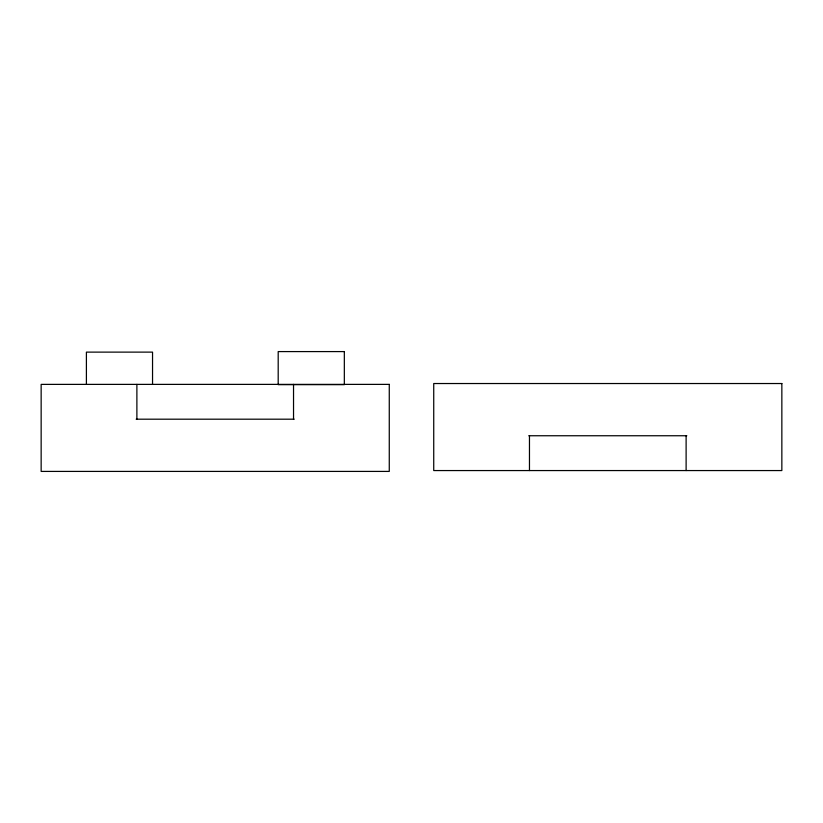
<?xml version="1.0" encoding="UTF-8"?>
<svg xmlns="http://www.w3.org/2000/svg" width="823" height="823" viewBox="0 0 823 823"><rect width="100%" height="100%" fill="white"/><g stroke="black" fill="none" stroke-linecap="round" stroke-linejoin="round"><path stroke-width="1.23" d="M136.186 419.195L294.233 419.195M528.767 435.748L686.814 435.748M686.115 435.748L686.115 470.561M529.467 435.748L529.467 470.561M293.533 384.382L293.533 419.195M152.543 384.382L152.543 352.121L86.405 352.121L86.405 384.382M136.885 384.382L136.885 419.195M344.333 351.586L278.195 351.586L278.195 384.66L344.333 384.66L344.333 351.586M781.85 383.528L433.731 383.528L433.731 470.561L781.85 470.561L781.85 383.528M389.269 384.382L41.15 384.382L41.15 471.414L389.269 471.414L389.269 384.382"/></g></svg>
